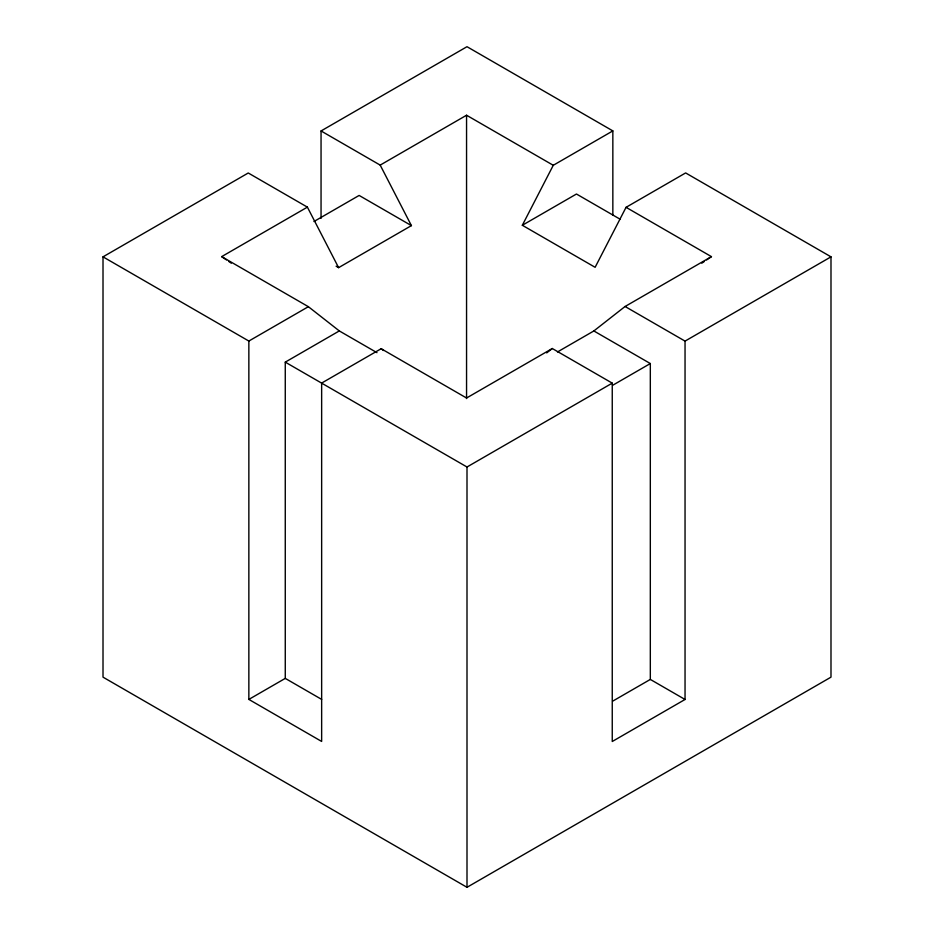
<?xml version="1.0" encoding="UTF-8"?>
<svg xmlns="http://www.w3.org/2000/svg" width="934" height="934" viewBox="0 0 934 934"><rect width="100%" height="100%" fill="white"/><g stroke="black" fill="none" stroke-linecap="round" stroke-linejoin="round"><path stroke-width="1.4" d="M321.051 218.369L321.051 130.958L380.185 165.108L411.415 225.619L338.61 267.649L307.391 207.138L248.257 172.988L103.009 256.85L103.009 677.15L467 887.3L830.991 677.15L830.991 256.85L685.638 172.93L626.06 207.325L595.121 267.299L522.328 225.269L553.267 165.295L612.844 130.9L612.844 215.392M546.705 352.889L552.286 348.522L612.249 383.138L612.249 741.503L685.042 699.473L685.042 341.108L830.991 256.85M557.458 351.966L593.861 330.951L625.079 306.492L711.451 256.628L626.06 207.325M701.796 263.19L704.213 261.555M706.629 259.909L711.451 256.628M321.051 130.958L467 46.7L612.844 130.9M226.495 259.909L221.662 256.628L307.391 207.138M380.185 165.108L466.556 115.232L553.267 165.295M313.941 221.521L359.135 195.44L411.415 225.619M103.009 256.85L248.853 341.05L308.372 306.691L339.311 330.928L376.974 352.667M248.853 341.05L248.853 699.414L285.267 678.388L285.267 362.135L339.311 330.928M522.328 225.269L576.465 194.015L620.386 219.373M552.286 348.522L466.556 398.012L381.177 348.721L321.646 383.08L321.646 741.444L248.853 699.414M285.267 362.135L467 467L612.249 383.138M612.669 385.287L650.321 363.548L650.321 679.427L612.669 701.165M625.079 306.492L685.042 341.108M593.861 330.951L650.321 363.548M336.123 266.213L338.61 267.649M221.662 256.628L308.372 306.691M650.321 679.427L685.042 699.473M285.267 678.388L321.67 699.403M228.9 261.555L231.317 263.19M381.177 348.721L383.465 350.507M467 467L467 887.3M466.556 115.232L466.556 398.561"/></g></svg>
